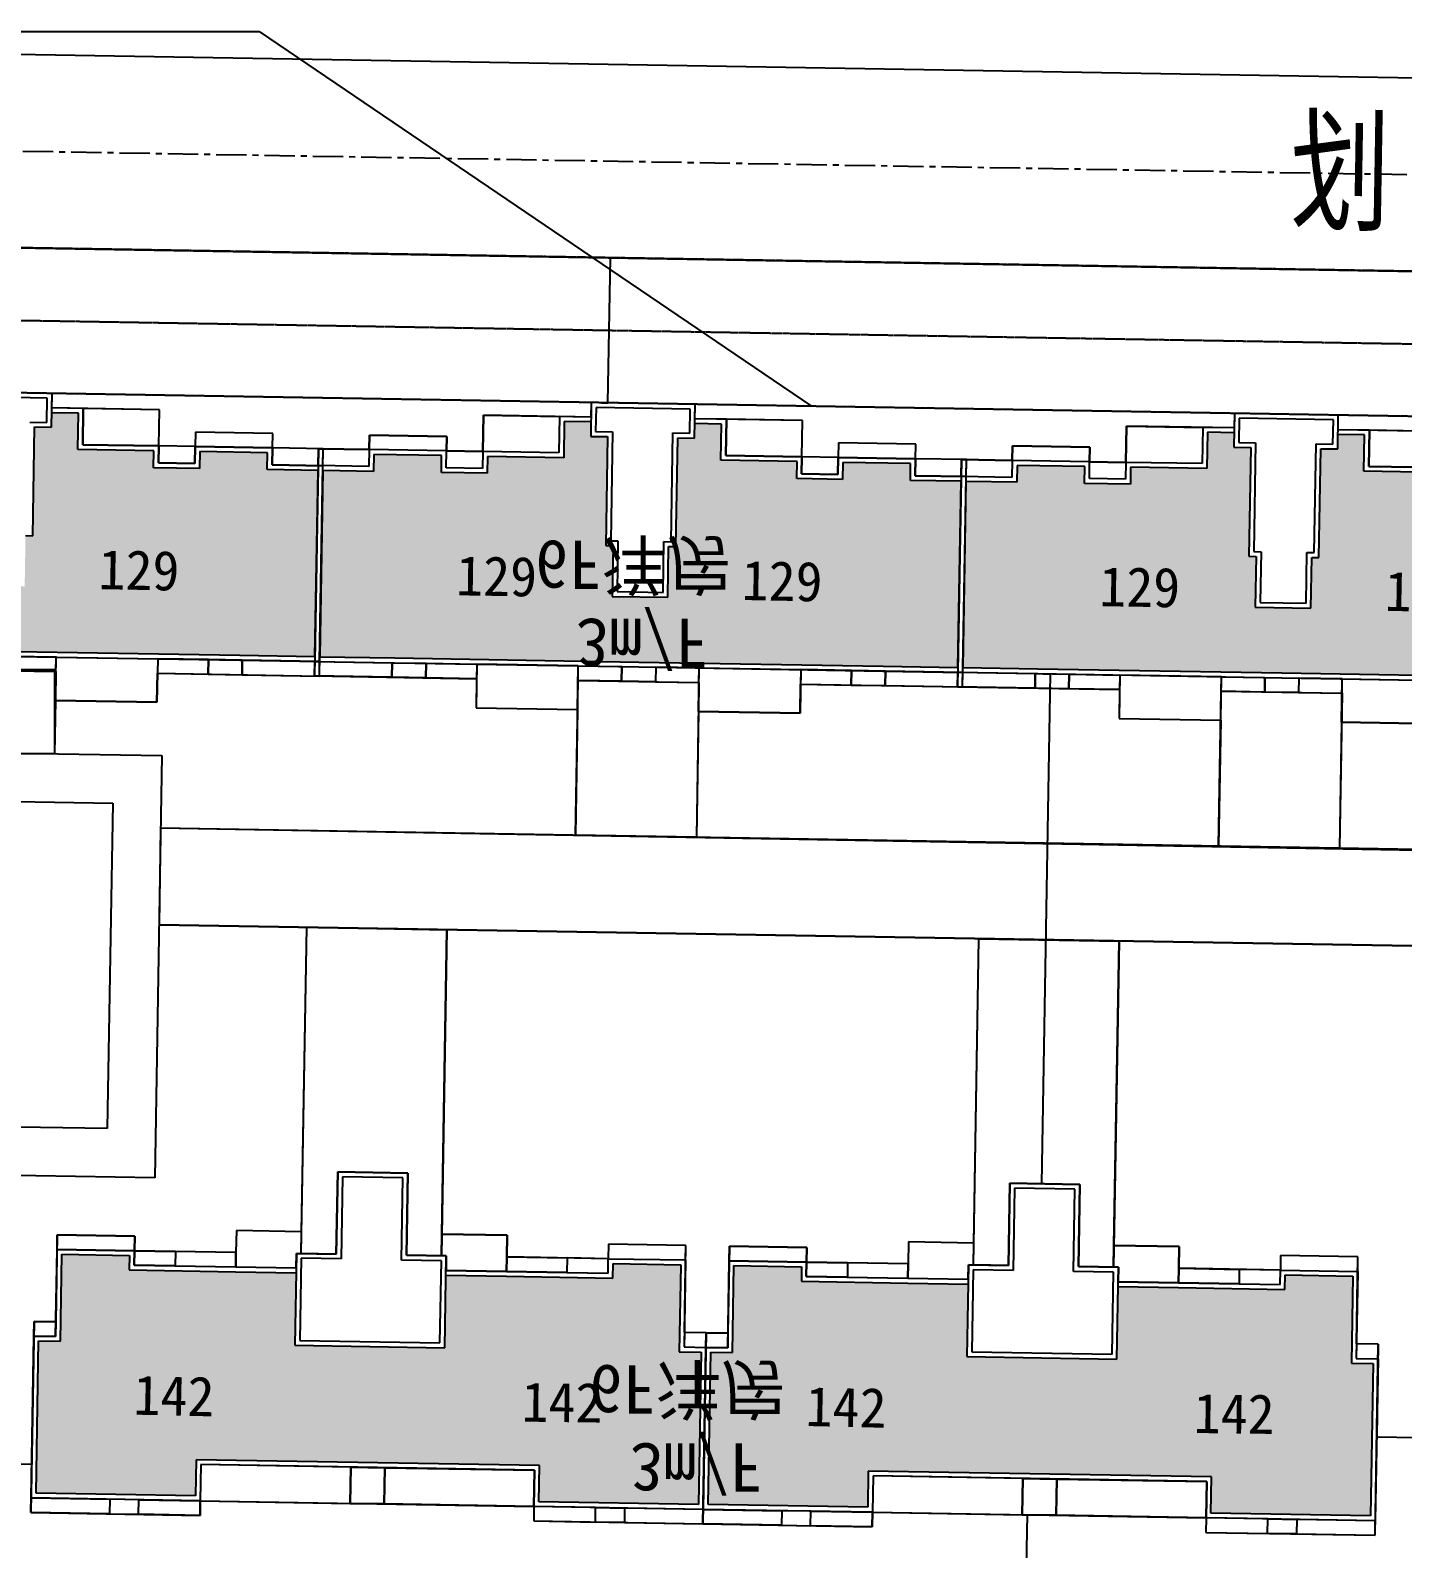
# Model space of a CAD drawing. Header units: millimetres. Extents: x -439850 to 1095597, y 3556331 to 4116172.
# Drawn here: x 581439 to 638192, y 3881844 to 3944639 of the extents above; entities that cross this region are included whole.
import ezdxf
from ezdxf.enums import TextEntityAlignment as Align

# ---------------------------------------------------------------- set-up
doc = ezdxf.new("R2010")
doc.units = ezdxf.units.MM
doc.header["$LTSCALE"] = 1000
doc.header["$MEASUREMENT"] = 0
doc.linetypes.add('CENTER', pattern=[2, 1.25, -0.25, 0.25, -0.25])
doc.linetypes.add('DASHED', pattern=[0.75, 0.5, -0.25])
for name, color, linetype in [('14中心线', 1, 'CENTER'), ('14道路红线', 7, 'Continuous'), ('18标注', 7, 'Continuous'), ('19图框', 7, 'Continuous'), ('TG_SUNBUILD', 41, 'Continuous'), ('地库线', 7, 'Continuous'), ('建筑外轮廓线', 6, 'Continuous'), ('文字', 7, 'Continuous'), ('标注', 7, 'Continuous'), ('红线按路', 200, 'Continuous'), ('道路', 7, 'Continuous'), ('铺装', 6, 'Continuous')]:
    doc.layers.add(name, color=color, linetype=linetype)
doc.styles.add('-黑体', font='simhei.ttf')
doc.styles.add('ST', font='', dxfattribs={"width": 0.75})
doc.styles.add('坐标标注', font='times.ttf', dxfattribs={"width": 0.75})
doc.styles.add('样式 1', font='simhei.ttf')
doc.styles.get('ST').set_extended_font_data('NSimSun')

msp = doc.modelspace()

# ---------------------------------------------------------------- hatches: boundary and pattern name
at = {"ltscale": 0.02, "extrusion": (0, 0, -1)}
h = msp.add_hatch(color=121, dxfattribs=at)
h.dxf.hatch_style = 1
h.paths.add_polyline_path([(-593336, 3926437), (-591237, 3926473), (-591249, 3927173), (-588449, 3927220), (-588437, 3926520), (-586537, 3926552), (-586549, 3927252), (-583400, 3927305), (-583425, 3928805), (-582325, 3928824), (-582315, 3928224), (-581615, 3928235), (-581539, 3923736), (-581239, 3923741), (-581204, 3921641), (-578904, 3921680), (-578939, 3923780), (-578639, 3923785), (-578716, 3928284), (-578016, 3928296), (-578026, 3928896), (-576926, 3928915), (-576901, 3927415), (-573751, 3927468), (-573739, 3926768), (-571839, 3926800), (-571851, 3927500), (-569052, 3927548), (-569040, 3926848), (-566940, 3926883), (-566810, 3919184), (-569910, 3919132), (-580008, 3918961), (-590107, 3918791), (-593206, 3918738)])
h.paths.add_polyline_path([(-583738, 3921135), (-588082, 3921053), (-588128, 3923482), (-583784, 3923564)], flags=24)
h.paths.add_polyline_path([(-571936, 3921326), (-576280, 3921261), (-576316, 3923691), (-571972, 3923755)], flags=24)
h = msp.add_hatch(color=121, dxfattribs=at)
h.dxf.hatch_style = 1
h.paths.add_polyline_path([(-619933, 3925988), (-617833, 3926023), (-617845, 3926723), (-615045, 3926770), (-615033, 3926070), (-613134, 3926102), (-613145, 3926802), (-609996, 3926856), (-610021, 3928355), (-608921, 3928374), (-608911, 3927774), (-608211, 3927786), (-608135, 3923287), (-607835, 3923292), (-607800, 3921192), (-605500, 3921231), (-605536, 3923331), (-605236, 3923336), (-605312, 3927835), (-604612, 3927847), (-604622, 3928447), (-603522, 3928465), (-603497, 3926965), (-600347, 3927019), (-600335, 3926319), (-598436, 3926351), (-598447, 3927051), (-595648, 3927098), (-595636, 3926398), (-593536, 3926434), (-593406, 3918735), (-596506, 3918682), (-606604, 3918512), (-616703, 3918341), (-619802, 3918289)])
h.paths.add_polyline_path([(-610335, 3920685), (-614678, 3920603), (-614724, 3923033), (-610380, 3923115)], flags=24)
h.paths.add_polyline_path([(-598532, 3920876), (-602876, 3920811), (-602912, 3923241), (-598568, 3923306)], flags=24)
h = msp.add_hatch(color=121, dxfattribs=at)
h.dxf.hatch_style = 1
h.paths.add_polyline_path([(-646529, 3925538), (-644429, 3925574), (-644441, 3926273), (-641641, 3926321), (-641629, 3925621), (-639730, 3925653), (-639742, 3926353), (-636592, 3926406), (-636617, 3927906), (-635518, 3927924), (-635507, 3927325), (-634807, 3927336), (-634731, 3922837), (-634431, 3922842), (-634396, 3920742), (-632096, 3920781), (-632132, 3922881), (-631832, 3922886), (-631908, 3927385), (-631208, 3927397), (-631218, 3927997), (-630118, 3928016), (-630093, 3926516), (-626943, 3926569), (-626932, 3925869), (-625032, 3925901), (-625044, 3926601), (-622244, 3926649), (-622232, 3925949), (-620133, 3925984), (-620002, 3918285), (-623102, 3918233), (-633201, 3918062), (-643299, 3917892), (-646399, 3917839)])
h.paths.add_polyline_path([(-636931, 3920236), (-641274, 3920154), (-641320, 3922583), (-636977, 3922665)], flags=24)
h.paths.add_polyline_path([(-625128, 3920427), (-629472, 3920362), (-629509, 3922791), (-625165, 3922856)], flags=24)
h = msp.add_hatch(color=31, dxfattribs=at)
h.dxf.hatch_style = 1
h.paths.add_polyline_path([(-609175, 3889972), (-608275, 3889987), (-608336, 3893586), (-605537, 3893634), (-605526, 3893034), (-601127, 3893108), (-598627, 3893150), (-598577, 3890151), (-592378, 3890256), (-592428, 3893255), (-589929, 3893297), (-585529, 3893372), (-585539, 3893972), (-582740, 3894019), (-582679, 3890420), (-581779, 3890435), (-581673, 3884136), (-588272, 3884024), (-588297, 3885524), (-602495, 3885284), (-602470, 3883784), (-609069, 3883673)])
h.paths.add_polyline_path([(-601245, 3886703), (-605580, 3886652), (-605608, 3889055), (-601273, 3889105)], flags=24)
h.paths.add_polyline_path([(-585186, 3886997), (-589521, 3886902), (-589574, 3889303), (-585239, 3889399)], flags=24)
h = msp.add_hatch(color=31, dxfattribs=at)
h.dxf.hatch_style = 1
h.paths.add_polyline_path([(-636971, 3889502), (-636071, 3889517), (-636132, 3893117), (-633333, 3893164), (-633322, 3892564), (-628923, 3892638), (-626423, 3892681), (-626373, 3889681), (-620174, 3889786), (-620224, 3892785), (-617725, 3892828), (-613325, 3892902), (-613335, 3893502), (-610536, 3893549), (-610475, 3889950), (-609575, 3889965), (-609469, 3883666), (-616068, 3883554), (-616093, 3885054), (-630291, 3884814), (-630266, 3883314), (-636865, 3883203)])
h.paths.add_polyline_path([(-629041, 3886233), (-633376, 3886183), (-633404, 3888585), (-629069, 3888636)], flags=24)
h.paths.add_polyline_path([(-612982, 3886528), (-617317, 3886432), (-617370, 3888834), (-613035, 3888929)], flags=24)

# ---------------------------------------------------------------- linework, layer by layer
for p, q in [((605427, 3935234), (605425, 3935234)), ((605426, 3935233), (605426, 3935235)), ((605323, 3929235), (605325, 3929235)), ((605324, 3929236), (605324, 3929234)), ((623631, 3918024), (623629, 3918024)), ((623630, 3918023), (623630, 3918025)), ((623273, 3896935), (623275, 3896934)), ((623274, 3896935), (623274, 3896933)), ((637121, 3886469), (637119, 3886469)), ((637120, 3886470), (637120, 3886468)), ((581492, 3885333), (581494, 3885333)), ((581493, 3885332), (581493, 3885334)), ((622676, 3883243), (622674, 3883243)), ((622675, 3883242), (622675, 3883244))]:
    msp.add_line(p, q)
for points in [[(605426, 3935234, 0.25, 0.25, 0), (605425, 3935235, 0, 0, 0)], [(605324, 3929235, 0.25, 0.25, 0), (605325, 3929234, 0, 0, 0)], [(623631, 3918024, 0.25, 0.25, 0), (623630, 3918024, 0, 0, 0)], [(623273, 3896935, 0.25, 0.25, 0), (623274, 3896934, 0, 0, 0)], [(637120, 3886469, 0.25, 0.25, 0), (637119, 3886468, 0, 0, 0)], [(581492, 3885333, 0.25, 0.25, 0), (581493, 3885334, 0, 0, 0)], [(622676, 3883242, 0.25, 0.25, 0), (622675, 3883243, 0, 0, 0)]]:
    msp.add_lwpolyline(points, format="xyseb")
at = {"layer": '14中心线', "extrusion": (0, 0, -1)}
msp.add_line((501138, 3940997), (866243, 3934826), dxfattribs=at)
at = {"layer": '14道路红线', "extrusion": (0, 0, -1)}
for p, q in [((519909, 3944681), (847291, 3939147)), ((511958, 3936814), (847200, 3931148))]:
    msp.add_line(p, q, dxfattribs=at)
at = {"layer": '18标注', "color": 3, "ltscale": 0.02}
for p, q in [((605160, 3935239), (605426, 3935234)), ((605324, 3929235), (605426, 3935234)), ((605059, 3929239), (605325, 3929235)), ((623274, 3896935), (623630, 3918023)), ((623308, 3918029), (623631, 3918024)), ((622952, 3896940), (623274, 3896934)), ((637185, 3890298), (637120, 3886468)), ((637120, 3886469), (663855, 3886017)), ((570490, 3885519), (581492, 3885333)), ((581459, 3883340), (581493, 3885334)), ((621714, 3883259), (622676, 3883243)), ((622321, 3862307), (622675, 3883242))]:
    msp.add_line(p, q, dxfattribs=at)
at = {"layer": '19图框', "color": 6, "ltscale": 0.3}
msp.add_line((831096, 3925419), (568673, 3929854), dxfattribs=at)
at = {"layer": 'TG_SUNBUILD', "color": 145}
for p, q in [((582339, 3929623), (578039, 3929696)), ((582329, 3929024), (582339, 3929623)), ((604635, 3929247), (604625, 3928647)), ((608935, 3929174), (604635, 3929247)), ((608925, 3928574), (608935, 3929174)), ((586778, 3928948), (582329, 3929024)), ((586753, 3927449), (586778, 3928948)), ((600176, 3928722), (600151, 3927222)), ((604625, 3928647), (600176, 3928722)), ((613374, 3928499), (608925, 3928574)), ((613349, 3926999), (613374, 3928499)), ((631232, 3928797), (631222, 3928197)), ((635531, 3928724), (631232, 3928797)), ((635521, 3928124), (635531, 3928724)), ((588262, 3928023), (588252, 3927423)), ((591462, 3927969), (588262, 3928023)), ((591452, 3927369), (591462, 3927969)), ((595461, 3927901), (595451, 3927301)), ((598661, 3927847), (595461, 3927901)), ((598651, 3927247), (598661, 3927847)), ((626772, 3928272), (626747, 3926773)), ((631222, 3928197), (626772, 3928272)), ((639970, 3928049), (635521, 3928124)), ((588252, 3927423), (586753, 3927449)), ((593552, 3927334), (591452, 3927369)), ((593352, 3927337), (593193, 3917938)), ((595451, 3927301), (593352, 3927337)), ((593393, 3917935), (593552, 3927334)), ((600151, 3927222), (598651, 3927247)), ((614859, 3927574), (614849, 3926974)), ((618058, 3927519), (614859, 3927574)), ((618048, 3926920), (618058, 3927519)), ((622058, 3927452), (622047, 3926852)), ((625257, 3927398), (622058, 3927452)), ((625247, 3926798), (625257, 3927398)), ((614849, 3926974), (613349, 3926999)), ((620148, 3926884), (618048, 3926920)), ((619948, 3926887), (619789, 3917489)), ((622047, 3926852), (619948, 3926887)), ((619989, 3917485), (620148, 3926884)), ((626747, 3926773), (625247, 3926798)), ((577495, 3918204), (582494, 3918119)), ((582494, 3918119), (582474, 3916919)), ((586673, 3916848), (586694, 3918048)), ((586694, 3918048), (593393, 3917935)), ((593193, 3917938), (599892, 3917825)), ((599892, 3917825), (599871, 3916625)), ((604071, 3916554), (604091, 3917754)), ((604091, 3917754), (609090, 3917670)), ((609090, 3917670), (609070, 3916470)), ((613270, 3916399), (613290, 3917599)), ((613290, 3917599), (619989, 3917485)), ((619789, 3917489), (626488, 3917376)), ((626488, 3917376), (626468, 3916176)), ((630667, 3916105), (630687, 3917305)), ((630687, 3917305), (635687, 3917220)), ((635687, 3917220), (635666, 3916020)), ((582474, 3916919), (586673, 3916848)), ((599871, 3916625), (604071, 3916554)), ((609070, 3916470), (613270, 3916399)), ((626468, 3916176), (630667, 3916105)), ((635666, 3916020), (639866, 3915949)), ((594149, 3897427), (594092, 3894027)), ((597049, 3897378), (594149, 3897427)), ((596991, 3893978), (597049, 3897378)), ((621945, 3896957), (621888, 3893557)), ((624845, 3896908), (621945, 3896957)), ((624787, 3893508), (624845, 3896908)), ((582553, 3894822), (582492, 3891223)), ((585753, 3894768), (582553, 3894822)), ((585743, 3894168), (585753, 3894768)), ((589957, 3894997), (589942, 3894097)), ((592657, 3894952), (589957, 3894997)), ((592642, 3894052), (592657, 3894952)), ((598456, 3894854), (598441, 3893954)), ((601156, 3894808), (598456, 3894854)), ((601141, 3893908), (601156, 3894808)), ((617753, 3894527), (617738, 3893628)), ((620453, 3894482), (617753, 3894527)), ((589942, 3894097), (585743, 3894168)), ((594092, 3894027), (592642, 3894052)), ((598441, 3893954), (596991, 3893978)), ((605340, 3893837), (601141, 3893908)), ((605350, 3894437), (605340, 3893837)), ((608550, 3894383), (605350, 3894437)), ((608489, 3890783), (608550, 3894383)), ((610349, 3894353), (610288, 3890753)), ((613549, 3894298), (610349, 3894353)), ((613539, 3893699), (613549, 3894298)), ((620438, 3893582), (620453, 3894482)), ((626252, 3894384), (626237, 3893484)), ((628952, 3894338), (626252, 3894384)), ((628937, 3893438), (628952, 3894338)), ((633146, 3893967), (633136, 3893367)), ((636346, 3893913), (633146, 3893967)), ((636285, 3890314), (636346, 3893913)), ((617738, 3893628), (613539, 3893699)), ((621888, 3893557), (620438, 3893582)), ((626237, 3893484), (624787, 3893508)), ((633136, 3893367), (628937, 3893438)), ((581593, 3891238), (581459, 3883339)), ((582492, 3891223), (581593, 3891238)), ((609389, 3890768), (608489, 3890783)), ((609255, 3882869), (609389, 3890768)), ((609389, 3890768), (609255, 3882869)), ((610288, 3890753), (609389, 3890768)), ((637185, 3890298), (636285, 3890314)), ((637051, 3882400), (637185, 3890298)), ((581459, 3883339), (588458, 3883221)), ((588458, 3883221), (588468, 3883821)), ((588468, 3883821), (602266, 3883588)), ((602266, 3883588), (602256, 3882988)), ((616254, 3882751), (616264, 3883351)), ((616264, 3883351), (630062, 3883118)), ((602256, 3882988), (609255, 3882869)), ((609255, 3882869), (616254, 3882751)), ((630062, 3883118), (630052, 3882518)), ((630052, 3882518), (637051, 3882400))]:
    msp.add_line(p, q, dxfattribs=at)
at = {"layer": '地库线', "color": 5, "linetype": 'DASHED', "ltscale": 0.005}
msp.add_line((659565, 3928318), (568673, 3929854), dxfattribs=at)
at = {"layer": '建筑外轮廓线', "color": 6, "extrusion": (0, 0, -1)}
for p, q in [((582339, 3929623), (578039, 3929696)), ((582339, 3929623), (580189, 3929660)), ((582315, 3928224), (582339, 3929623)), ((582329, 3929024), (582339, 3929623)), ((604635, 3929247), (604612, 3927847)), ((604635, 3929247), (604625, 3928647)), ((606785, 3929210), (604635, 3929247)), ((608935, 3929174), (604635, 3929247)), ((608935, 3929174), (606785, 3929210)), ((608911, 3927774), (608935, 3929174)), ((608925, 3928574), (608935, 3929174)), ((583628, 3929002), (582329, 3929024)), ((583603, 3927502), (583628, 3929002)), ((603326, 3928669), (603300, 3927169)), ((604625, 3928647), (603326, 3928669)), ((610225, 3928552), (608925, 3928574)), ((610199, 3927052), (610225, 3928552)), ((631232, 3928797), (631208, 3927397)), ((631232, 3928797), (631222, 3928197)), ((633381, 3928761), (631232, 3928797)), ((635531, 3928724), (631232, 3928797)), ((635531, 3928724), (633381, 3928761)), ((635507, 3927325), (635531, 3928724)), ((635521, 3928124), (635531, 3928724)), ((581539, 3923736), (581615, 3928235)), ((581615, 3928235), (582315, 3928224)), ((604612, 3927847), (605312, 3927835)), ((605312, 3927835), (605236, 3923336)), ((629922, 3928219), (629896, 3926719)), ((631222, 3928197), (629922, 3928219)), ((636821, 3928102), (635521, 3928124)), ((636795, 3926603), (636821, 3928102)), ((586753, 3927449), (583603, 3927502)), ((586741, 3926749), (586753, 3927449)), ((588252, 3927423), (588240, 3926723)), ((591452, 3927369), (588252, 3927423)), ((591440, 3926669), (591452, 3927369)), ((595451, 3927301), (595439, 3926602)), ((598651, 3927247), (595451, 3927301)), ((598639, 3926548), (598651, 3927247)), ((600151, 3927222), (600139, 3926522)), ((603300, 3927169), (600151, 3927222)), ((608135, 3923287), (608211, 3927786)), ((608211, 3927786), (608911, 3927774)), ((631208, 3927397), (631908, 3927385)), ((631908, 3927385), (631832, 3922886)), ((634731, 3922837), (634807, 3927336)), ((634807, 3927336), (635507, 3927325)), ((588240, 3926723), (586741, 3926749)), ((593540, 3926634), (591440, 3926669)), ((593340, 3926637), (593203, 3918538)), ((595439, 3926602), (593340, 3926637)), ((593403, 3918535), (593540, 3926634)), ((613349, 3926999), (610199, 3927052)), ((613337, 3926299), (613349, 3926999)), ((614849, 3926974), (614837, 3926274)), ((618048, 3926920), (614849, 3926974)), ((618036, 3926220), (618048, 3926920)), ((622047, 3926852), (622036, 3926152)), ((625247, 3926798), (622047, 3926852)), ((625235, 3926098), (625247, 3926798)), ((626747, 3926773), (626735, 3926073)), ((629896, 3926719), (626747, 3926773)), ((639945, 3926549), (636795, 3926603)), ((600139, 3926522), (598639, 3926548)), ((614837, 3926274), (613337, 3926299)), ((620136, 3926184), (618036, 3926220)), ((619936, 3926188), (619799, 3918089)), ((622036, 3926152), (619936, 3926188)), ((619999, 3918085), (620136, 3926184)), ((626735, 3926073), (625235, 3926098)), ((581239, 3923741), (581539, 3923736)), ((605236, 3923336), (605536, 3923331)), ((605536, 3923331), (605500, 3921231)), ((607800, 3921192), (607835, 3923292)), ((607835, 3923292), (608135, 3923287)), ((631832, 3922886), (632132, 3922881)), ((632132, 3922881), (632096, 3920781)), ((634396, 3920742), (634431, 3922842)), ((634431, 3922842), (634731, 3922837)), ((605500, 3921231), (607800, 3921192)), ((632096, 3920781), (634396, 3920742)), ((580005, 3918761), (590103, 3918591)), ((590103, 3918591), (593403, 3918535)), ((593203, 3918538), (596502, 3918482)), ((596502, 3918482), (606601, 3918312)), ((606601, 3918312), (616700, 3918141)), ((616700, 3918141), (619999, 3918085)), ((619799, 3918089), (623099, 3918033)), ((623099, 3918033), (633197, 3917862)), ((633197, 3917862), (643296, 3917692)), ((594092, 3894027), (594149, 3897427)), ((594149, 3897427), (594092, 3894027)), ((594149, 3897427), (597049, 3897378)), ((597049, 3897378), (594149, 3897427)), ((597049, 3897378), (596991, 3893978)), ((596991, 3893978), (597049, 3897378)), ((621888, 3893557), (621945, 3896957)), ((621945, 3896957), (621888, 3893557)), ((621945, 3896957), (624845, 3896908)), ((624845, 3896908), (621945, 3896957)), ((624845, 3896908), (624787, 3893508)), ((624787, 3893508), (624845, 3896908)), ((582482, 3890623), (582543, 3894222)), ((582543, 3894222), (585743, 3894168)), ((585743, 3894168), (585733, 3893568)), ((592442, 3894055), (592378, 3890256)), ((592432, 3893455), (592442, 3894055)), ((592442, 3894055), (592442, 3894055)), ((592442, 3894055), (594092, 3894027)), ((594092, 3894027), (592442, 3894055)), ((596991, 3893978), (598641, 3893950)), ((598641, 3893950), (596991, 3893978)), ((598577, 3890151), (598641, 3893950)), ((598641, 3893950), (598631, 3893350)), ((598641, 3893950), (598641, 3893950)), ((598641, 3893950), (598641, 3893950)), ((585733, 3893568), (589932, 3893497)), ((589932, 3893497), (592432, 3893455)), ((598631, 3893350), (601130, 3893308)), ((601130, 3893308), (605330, 3893237)), ((605330, 3893237), (605340, 3893837)), ((605340, 3893837), (608539, 3893783)), ((608539, 3893783), (608479, 3890184)), ((610278, 3890153), (610339, 3893753)), ((610339, 3893753), (613539, 3893699)), ((613539, 3893699), (613529, 3893099)), ((620238, 3893585), (620174, 3889786)), ((620228, 3892985), (620238, 3893585)), ((620238, 3893585), (620238, 3893585)), ((620238, 3893585), (621888, 3893557)), ((621888, 3893557), (620238, 3893585)), ((624787, 3893508), (626437, 3893481)), ((626437, 3893481), (624787, 3893508)), ((626373, 3889681), (626437, 3893481)), ((626437, 3893481), (626427, 3892881)), ((626437, 3893481), (626437, 3893481)), ((626437, 3893481), (626437, 3893481)), ((633126, 3892767), (633136, 3893367)), ((633136, 3893367), (636335, 3893313)), ((636335, 3893313), (636275, 3889714)), ((613529, 3893099), (617728, 3893028)), ((617728, 3893028), (620228, 3892985)), ((626427, 3892881), (628926, 3892838)), ((628926, 3892838), (633126, 3892767)), ((581469, 3883939), (581582, 3890638)), ((581582, 3890638), (582482, 3890623)), ((592378, 3890256), (598577, 3890151)), ((608479, 3890184), (609378, 3890168)), ((609265, 3883469), (609378, 3890168)), ((609378, 3890168), (609265, 3883469)), ((609378, 3890168), (610278, 3890153)), ((620174, 3889786), (626373, 3889681)), ((636275, 3889714), (637175, 3889699)), ((637175, 3889699), (637061, 3882999)), ((588494, 3885321), (588468, 3883821)), ((602292, 3885087), (588494, 3885321)), ((602266, 3883588), (602292, 3885087)), ((602292, 3885087), (602292, 3885087)), ((616290, 3884851), (616264, 3883351)), ((630088, 3884618), (616290, 3884851)), ((630062, 3883118), (630088, 3884618)), ((630088, 3884618), (630088, 3884618)), ((588468, 3883821), (581469, 3883939)), ((588468, 3883821), (588468, 3883821)), ((609265, 3883469), (602266, 3883588)), ((616264, 3883351), (609265, 3883469)), ((616264, 3883351), (616264, 3883351)), ((637061, 3882999), (630062, 3883118))]:
    msp.add_line(p, q, dxfattribs=at)
at = {"layer": '建筑外轮廓线', "color": 8, "extrusion": (0, 0, -1)}
for p, q in [((582135, 3929427), (578236, 3929493)), ((582118, 3928427), (582135, 3929427)), ((581419, 3928439), (582118, 3928427)), ((583425, 3928805), (582325, 3928824)), ((583400, 3927305), (583425, 3928805)), ((583628, 3929002), (583603, 3927502)), ((586778, 3928948), (583628, 3929002)), ((586753, 3927449), (586778, 3928948)), ((600151, 3927222), (600176, 3928722)), ((600176, 3928722), (603326, 3928669)), ((603326, 3928669), (603300, 3927169)), ((603522, 3928465), (603497, 3926965)), ((604622, 3928447), (603522, 3928465)), ((604832, 3929043), (604815, 3928043)), ((608732, 3928977), (604832, 3929043)), ((608715, 3927977), (608732, 3928977)), ((610225, 3928552), (610199, 3927052)), ((613374, 3928499), (610225, 3928552)), ((613349, 3926999), (613374, 3928499)), ((631428, 3928594), (631411, 3927594)), ((635328, 3928528), (631428, 3928594)), ((635311, 3927528), (635328, 3928528)), ((588262, 3928023), (588252, 3927423)), ((591462, 3927969), (588262, 3928023)), ((591452, 3927369), (591462, 3927969)), ((595451, 3927301), (595461, 3927901)), ((595461, 3927901), (598661, 3927847)), ((598661, 3927847), (598651, 3927247)), ((604815, 3928043), (605515, 3928032)), ((605515, 3928032), (605439, 3923532)), ((607939, 3923490), (608015, 3927989)), ((608015, 3927989), (608715, 3927977)), ((610021, 3928355), (608921, 3928374)), ((609996, 3926856), (610021, 3928355)), ((626747, 3926773), (626772, 3928272)), ((626772, 3928272), (629922, 3928219)), ((629922, 3928219), (629896, 3926719)), ((630118, 3928016), (630093, 3926516)), ((631218, 3927997), (630118, 3928016)), ((636617, 3927906), (635518, 3927924)), ((636592, 3926406), (636617, 3927906)), ((636821, 3928102), (636795, 3926603)), ((639970, 3928049), (636821, 3928102)), ((586549, 3927252), (583400, 3927305)), ((583603, 3927502), (586753, 3927449)), ((586537, 3926552), (586549, 3927252)), ((586753, 3927449), (586741, 3926749)), ((588252, 3927423), (586753, 3927449)), ((588240, 3926723), (588252, 3927423)), ((588252, 3927423), (591452, 3927369)), ((588449, 3927220), (588437, 3926520)), ((591249, 3927173), (588449, 3927220)), ((591452, 3927369), (591440, 3926669)), ((593552, 3927334), (591452, 3927369)), ((593340, 3926637), (593352, 3927337)), ((593352, 3927337), (595451, 3927301)), ((593540, 3926634), (593552, 3927334)), ((595451, 3927301), (595439, 3926602)), ((598651, 3927247), (595451, 3927301)), ((598639, 3926548), (598651, 3927247)), ((598651, 3927247), (600151, 3927222)), ((600151, 3927222), (600139, 3926522)), ((603300, 3927169), (600151, 3927222)), ((614859, 3927574), (614849, 3926974)), ((618058, 3927519), (614859, 3927574)), ((618048, 3926920), (618058, 3927519)), ((622047, 3926852), (622058, 3927452)), ((622058, 3927452), (625257, 3927398)), ((625257, 3927398), (625247, 3926798)), ((631411, 3927594), (632111, 3927582)), ((632111, 3927582), (632035, 3923083)), ((634535, 3923040), (634611, 3927540)), ((634611, 3927540), (635311, 3927528)), ((588437, 3926520), (586537, 3926552)), ((586741, 3926749), (588240, 3926723)), ((591237, 3926473), (591249, 3927173)), ((591440, 3926669), (593540, 3926634)), ((595439, 3926602), (593340, 3926637)), ((595648, 3927098), (595636, 3926398)), ((598447, 3927051), (595648, 3927098)), ((598436, 3926351), (598447, 3927051)), ((600347, 3927019), (600335, 3926319)), ((603497, 3926965), (600347, 3927019)), ((613145, 3926802), (609996, 3926856)), ((610199, 3927052), (613349, 3926999)), ((613134, 3926102), (613145, 3926802)), ((613349, 3926999), (613337, 3926299)), ((614849, 3926974), (613349, 3926999)), ((614837, 3926274), (614849, 3926974)), ((614849, 3926974), (618048, 3926920)), ((615045, 3926770), (615033, 3926070)), ((617845, 3926723), (615045, 3926770)), ((617833, 3926023), (617845, 3926723)), ((618048, 3926920), (618036, 3926220)), ((620148, 3926884), (618048, 3926920)), ((619936, 3926188), (619948, 3926887)), ((619948, 3926887), (622047, 3926852)), ((620136, 3926184), (620148, 3926884)), ((622047, 3926852), (622036, 3926152)), ((625247, 3926798), (622047, 3926852)), ((622244, 3926649), (622232, 3925949)), ((625044, 3926601), (622244, 3926649)), ((625032, 3925901), (625044, 3926601)), ((625235, 3926098), (625247, 3926798)), ((625247, 3926798), (626747, 3926773)), ((626747, 3926773), (626735, 3926073)), ((629896, 3926719), (626747, 3926773)), ((626943, 3926569), (626932, 3925869)), ((630093, 3926516), (626943, 3926569)), ((636795, 3926603), (639945, 3926549)), ((593336, 3926437), (591237, 3926473)), ((593206, 3918738), (593336, 3926437)), ((593536, 3926434), (593406, 3918735)), ((595636, 3926398), (593536, 3926434)), ((600335, 3926319), (598436, 3926351)), ((600139, 3926522), (598639, 3926548)), ((615033, 3926070), (613134, 3926102)), ((613337, 3926299), (614837, 3926274)), ((619933, 3925988), (617833, 3926023)), ((618036, 3926220), (620136, 3926184)), ((619802, 3918289), (619933, 3925988)), ((622036, 3926152), (619936, 3926188)), ((620133, 3925984), (620002, 3918285)), ((622232, 3925949), (620133, 3925984)), ((626735, 3926073), (625235, 3926098)), ((639742, 3926353), (636592, 3926406)), ((626932, 3925869), (625032, 3925901)), ((605439, 3923532), (605739, 3923527)), ((605739, 3923527), (605703, 3921427)), ((607603, 3921395), (607639, 3923495)), ((607639, 3923495), (607939, 3923490)), ((632035, 3923083), (632335, 3923078)), ((632335, 3923078), (632300, 3920978)), ((634199, 3920946), (634235, 3923045)), ((634235, 3923045), (634535, 3923040)), ((605703, 3921427), (607603, 3921395)), ((632300, 3920978), (634199, 3920946)), ((580008, 3918961), (590107, 3918791)), ((582504, 3918719), (580705, 3918749)), ((582474, 3916919), (582504, 3918719)), ((582494, 3918119), (582504, 3918719)), ((582504, 3918719), (586704, 3918648)), ((586704, 3918648), (586673, 3916848)), ((586704, 3918648), (586694, 3918048)), ((588803, 3918613), (586704, 3918648)), ((588793, 3918013), (588803, 3918613)), ((588803, 3918613), (588793, 3918013)), ((590203, 3918589), (588803, 3918613)), ((590107, 3918791), (593206, 3918738)), ((590193, 3917989), (590203, 3918589)), ((590203, 3918589), (590193, 3917989)), ((593403, 3918535), (590203, 3918589)), ((593193, 3917938), (593203, 3918538)), ((593203, 3918538), (596402, 3918484)), ((593393, 3917935), (593403, 3918535)), ((593406, 3918735), (596506, 3918682)), ((596392, 3917884), (596402, 3918484)), ((596402, 3918484), (596392, 3917884)), ((596402, 3918484), (597802, 3918461)), ((596506, 3918682), (606604, 3918512)), ((597792, 3917861), (597802, 3918461)), ((597802, 3918461), (597792, 3917861)), ((597802, 3918461), (599902, 3918425)), ((599902, 3918425), (599871, 3916625)), ((599902, 3918425), (599892, 3917825)), ((604101, 3918354), (599902, 3918425)), ((606604, 3918512), (616703, 3918341)), ((580695, 3918150), (582494, 3918119)), ((586694, 3918048), (588793, 3918013)), ((588793, 3918013), (590193, 3917989)), ((590193, 3917989), (593393, 3917935)), ((596392, 3917884), (593193, 3917938)), ((597792, 3917861), (596392, 3917884)), ((599892, 3917825), (597792, 3917861)), ((604071, 3916554), (604101, 3918354)), ((604091, 3917754), (604101, 3918354)), ((604101, 3918354), (605901, 3918324)), ((605891, 3917724), (605901, 3918324)), ((605901, 3918324), (605891, 3917724)), ((605901, 3918324), (607301, 3918300)), ((607301, 3918300), (607291, 3917700)), ((607301, 3918300), (607291, 3917700)), ((609101, 3918270), (607301, 3918300)), ((609070, 3916470), (609101, 3918270)), ((609090, 3917670), (609101, 3918270)), ((609101, 3918270), (613300, 3918199)), ((613300, 3918199), (613270, 3916399)), ((613300, 3918199), (613290, 3917599)), ((615400, 3918163), (613300, 3918199)), ((615390, 3917563), (615400, 3918163)), ((615400, 3918163), (615390, 3917563)), ((616799, 3918139), (615400, 3918163)), ((616703, 3918341), (619802, 3918289)), ((616789, 3917539), (616799, 3918139)), ((616799, 3918139), (616789, 3917539)), ((619999, 3918085), (616799, 3918139)), ((619789, 3917489), (619799, 3918089)), ((619799, 3918089), (622999, 3918035)), ((619989, 3917485), (619999, 3918085)), ((620002, 3918285), (623102, 3918233)), ((622988, 3917435), (622999, 3918035)), ((622999, 3918035), (622988, 3917435)), ((622999, 3918035), (624398, 3918011)), ((623102, 3918233), (633201, 3918062)), ((624388, 3917411), (624398, 3918011)), ((624398, 3918011), (624388, 3917411)), ((624398, 3918011), (626498, 3917975)), ((626498, 3917975), (626468, 3916176)), ((626498, 3917975), (626488, 3917376)), ((630698, 3917904), (626498, 3917975)), ((630667, 3916105), (630698, 3917904)), ((630687, 3917305), (630698, 3917904)), ((630698, 3917904), (632497, 3917874)), ((632487, 3917274), (632497, 3917874)), ((632497, 3917874), (632487, 3917274)), ((632497, 3917874), (633897, 3917850)), ((633201, 3918062), (643299, 3917892)), ((633897, 3917850), (633887, 3917251)), ((633897, 3917850), (633887, 3917251)), ((635697, 3917820), (633897, 3917850)), ((635666, 3916020), (635697, 3917820)), ((635687, 3917220), (635697, 3917820)), ((635697, 3917820), (639896, 3917749)), ((605891, 3917724), (604091, 3917754)), ((607291, 3917700), (605891, 3917724)), ((607291, 3917700), (609090, 3917670)), ((613290, 3917599), (615390, 3917563)), ((615390, 3917563), (616789, 3917539)), ((616789, 3917539), (619989, 3917485)), ((622988, 3917435), (619789, 3917489)), ((624388, 3917411), (622988, 3917435)), ((626488, 3917376), (624388, 3917411)), ((632487, 3917274), (630687, 3917305)), ((633887, 3917251), (632487, 3917274)), ((633887, 3917251), (635687, 3917220)), ((586673, 3916848), (582474, 3916919)), ((599871, 3916625), (604071, 3916554)), ((613270, 3916399), (609070, 3916470)), ((626468, 3916176), (630667, 3916105)), ((639866, 3915949), (635666, 3916020)), ((594346, 3897223), (594288, 3893824)), ((596845, 3897181), (594346, 3897223)), ((596788, 3893782), (596845, 3897181)), ((622142, 3896754), (622084, 3893354)), ((624641, 3896711), (622142, 3896754)), ((624584, 3893312), (624641, 3896711)), ((582543, 3894222), (582553, 3894822)), ((582553, 3894822), (585753, 3894768)), ((585753, 3894768), (585743, 3894168)), ((589957, 3894997), (589942, 3894097)), ((592657, 3894952), (589957, 3894997)), ((592642, 3894052), (592657, 3894952)), ((598441, 3893954), (598456, 3894854)), ((598441, 3893954), (598456, 3894854)), ((598456, 3894854), (601156, 3894808)), ((598456, 3894854), (601156, 3894808)), ((601156, 3894808), (601141, 3893908)), ((601156, 3894808), (601141, 3893908)), ((617753, 3894527), (617738, 3893628)), ((620453, 3894482), (617753, 3894527)), ((585743, 3894168), (582543, 3894222)), ((582679, 3890420), (582740, 3894019)), ((582740, 3894019), (585539, 3893972)), ((585539, 3893972), (585529, 3893372)), ((585733, 3893568), (585743, 3894168)), ((585743, 3894168), (587442, 3894140)), ((587442, 3894140), (587432, 3893540)), ((587442, 3894140), (587432, 3893540)), ((589942, 3894097), (587442, 3894140)), ((589932, 3893497), (589942, 3894097)), ((589942, 3894097), (589932, 3893497)), ((592432, 3893455), (592442, 3894055)), ((592442, 3894055), (592642, 3894052)), ((598641, 3893950), (598441, 3893954)), ((598641, 3893950), (598441, 3893954)), ((598631, 3893350), (598641, 3893950)), ((598631, 3893350), (598641, 3893950)), ((601130, 3893308), (601141, 3893908)), ((601141, 3893908), (601130, 3893308)), ((601141, 3893908), (601130, 3893308)), ((601141, 3893908), (603640, 3893866)), ((605350, 3894437), (605340, 3893837)), ((608550, 3894383), (605350, 3894437)), ((608539, 3893783), (608550, 3894383)), ((610339, 3893753), (610349, 3894353)), ((610349, 3894353), (613549, 3894298)), ((613549, 3894298), (613539, 3893699)), ((620438, 3893582), (620453, 3894482)), ((626237, 3893484), (626252, 3894384)), ((626237, 3893484), (626252, 3894384)), ((626252, 3894384), (628952, 3894338)), ((626252, 3894384), (628952, 3894338)), ((628952, 3894338), (628937, 3893438)), ((628952, 3894338), (628937, 3893438)), ((633146, 3893967), (633136, 3893367)), ((636346, 3893913), (633146, 3893967)), ((636335, 3893313), (636346, 3893913)), ((585529, 3893372), (589929, 3893297)), ((587432, 3893540), (585733, 3893568)), ((587432, 3893540), (589932, 3893497)), ((589929, 3893297), (592428, 3893255)), ((589932, 3893497), (592432, 3893455)), ((592432, 3893455), (592432, 3893455)), ((592638, 3893852), (592581, 3890452)), ((594288, 3893824), (592638, 3893852)), ((598438, 3893754), (596788, 3893782)), ((598380, 3890354), (598438, 3893754)), ((601130, 3893308), (598631, 3893350)), ((598631, 3893350), (598631, 3893350)), ((601130, 3893308), (598631, 3893350)), ((598631, 3893350), (598631, 3893350)), ((603630, 3893266), (601130, 3893308)), ((603640, 3893866), (603630, 3893266)), ((603640, 3893866), (603630, 3893266)), ((605340, 3893837), (603640, 3893866)), ((605330, 3893237), (605340, 3893837)), ((605340, 3893837), (608539, 3893783)), ((605526, 3893034), (605537, 3893634)), ((605537, 3893634), (608336, 3893586)), ((608336, 3893586), (608275, 3889987)), ((613539, 3893699), (610339, 3893753)), ((610475, 3889950), (610536, 3893549)), ((610536, 3893549), (613335, 3893502)), ((613335, 3893502), (613325, 3892902)), ((613529, 3893099), (613539, 3893699)), ((613539, 3893699), (615238, 3893670)), ((615238, 3893670), (615228, 3893070)), ((615238, 3893670), (615228, 3893070)), ((617738, 3893628), (615238, 3893670)), ((617728, 3893028), (617738, 3893628)), ((617738, 3893628), (617728, 3893028)), ((620228, 3892985), (620238, 3893585)), ((620238, 3893585), (620438, 3893582)), ((620434, 3893382), (620377, 3889982)), ((622084, 3893354), (620434, 3893382)), ((626234, 3893284), (624584, 3893312)), ((626176, 3889884), (626234, 3893284)), ((626437, 3893481), (626237, 3893484)), ((626437, 3893481), (626237, 3893484)), ((626427, 3892881), (626437, 3893481)), ((626427, 3892881), (626437, 3893481)), ((628926, 3892838), (628937, 3893438)), ((628937, 3893438), (628926, 3892838)), ((628937, 3893438), (628926, 3892838)), ((628937, 3893438), (631436, 3893396)), ((631436, 3893396), (631426, 3892796)), ((631436, 3893396), (631426, 3892796)), ((633136, 3893367), (631436, 3893396)), ((633126, 3892767), (633136, 3893367)), ((633136, 3893367), (636335, 3893313)), ((598627, 3893150), (601127, 3893108)), ((601127, 3893108), (605526, 3893034)), ((603630, 3893266), (605330, 3893237)), ((613325, 3892902), (617725, 3892828)), ((615228, 3893070), (613529, 3893099)), ((615228, 3893070), (617728, 3893028)), ((617725, 3892828), (620224, 3892785)), ((617728, 3893028), (620228, 3892985)), ((620228, 3892985), (620228, 3892985)), ((626423, 3892681), (628923, 3892638)), ((628926, 3892838), (626427, 3892881)), ((626427, 3892881), (626427, 3892881)), ((628926, 3892838), (626427, 3892881)), ((626427, 3892881), (626427, 3892881)), ((631426, 3892796), (628926, 3892838)), ((631426, 3892796), (633126, 3892767)), ((633322, 3892564), (633333, 3893164)), ((633333, 3893164), (636132, 3893117)), ((636132, 3893117), (636071, 3889517)), ((628923, 3892638), (633322, 3892564)), ((581582, 3890638), (581593, 3891238)), ((581593, 3891238), (582492, 3891223)), ((582492, 3891223), (582482, 3890623)), ((608489, 3890783), (608479, 3890184)), ((609389, 3890768), (608489, 3890783)), ((609378, 3890168), (609389, 3890768)), ((609378, 3890168), (609389, 3890768)), ((609389, 3890768), (610288, 3890753)), ((582482, 3890623), (581582, 3890638)), ((581673, 3884136), (581779, 3890435)), ((581779, 3890435), (582679, 3890420)), ((592581, 3890452), (598380, 3890354)), ((608479, 3890184), (609378, 3890168)), ((610278, 3890153), (609378, 3890168)), ((610288, 3890753), (610278, 3890153)), ((636285, 3890314), (636275, 3889714)), ((637185, 3890298), (636285, 3890314)), ((637175, 3889699), (637185, 3890298)), ((608275, 3889987), (609175, 3889972)), ((609175, 3889972), (609069, 3883673)), ((609469, 3883666), (609575, 3889965)), ((609575, 3889965), (610475, 3889950)), ((620377, 3889982), (626176, 3889884)), ((636071, 3889517), (636971, 3889502)), ((636275, 3889714), (637175, 3889699)), ((636971, 3889502), (636865, 3883203)), ((588297, 3885524), (588272, 3884024)), ((602495, 3885284), (588297, 3885524)), ((588494, 3885321), (588468, 3883821)), ((594693, 3885216), (588494, 3885321)), ((594667, 3883716), (594693, 3885216)), ((594693, 3885216), (594667, 3883716)), ((594667, 3883716), (594693, 3885216)), ((594693, 3885216), (596092, 3885192)), ((596092, 3885192), (594693, 3885216)), ((596092, 3885192), (596067, 3883692)), ((596067, 3883692), (596092, 3885192)), ((596067, 3883692), (596092, 3885192)), ((596092, 3885192), (602292, 3885087)), ((602470, 3883784), (602495, 3885284)), ((602292, 3885087), (602266, 3883588)), ((616093, 3885054), (616068, 3883554)), ((630291, 3884814), (616093, 3885054)), ((616290, 3884851), (616264, 3883351)), ((622489, 3884746), (616290, 3884851)), ((622463, 3883246), (622489, 3884746)), ((622489, 3884746), (622463, 3883246)), ((622463, 3883246), (622489, 3884746)), ((622489, 3884746), (623889, 3884722)), ((623889, 3884722), (622489, 3884746)), ((623889, 3884722), (623863, 3883223)), ((623863, 3883223), (623889, 3884722)), ((623863, 3883223), (623889, 3884722)), ((623889, 3884722), (630088, 3884618)), ((630088, 3884618), (630062, 3883118)), ((630266, 3883314), (630291, 3884814)), ((581459, 3883339), (581469, 3883939)), ((581469, 3883939), (584719, 3883884)), ((588272, 3884024), (581673, 3884136)), ((584719, 3883884), (584709, 3883284)), ((584719, 3883884), (584709, 3883284)), ((585919, 3883864), (584719, 3883884)), ((585908, 3883264), (585919, 3883864)), ((585908, 3883264), (585919, 3883864)), ((585919, 3883864), (588468, 3883821)), ((584709, 3883284), (581459, 3883339)), ((584709, 3883284), (585908, 3883264)), ((588458, 3883221), (585908, 3883264)), ((588468, 3883821), (588458, 3883221)), ((588468, 3883821), (594667, 3883716)), ((596067, 3883692), (594667, 3883716)), ((594667, 3883716), (596067, 3883692)), ((602266, 3883588), (596067, 3883692)), ((602266, 3883588), (602256, 3882988)), ((604816, 3883545), (602266, 3883588)), ((609069, 3883673), (602470, 3883784)), ((604806, 3882945), (604816, 3883545)), ((604806, 3882945), (604816, 3883545)), ((604816, 3883545), (606016, 3883524)), ((606016, 3883524), (606006, 3882924)), ((606016, 3883524), (606006, 3882924)), ((609265, 3883469), (606016, 3883524)), ((609255, 3882869), (609265, 3883469)), ((609255, 3882869), (609265, 3883469)), ((609265, 3883469), (612515, 3883414)), ((616068, 3883554), (609469, 3883666)), ((612515, 3883414), (612505, 3882814)), ((612515, 3883414), (612505, 3882814)), ((613715, 3883394), (612515, 3883414)), ((613704, 3882794), (613715, 3883394)), ((613704, 3882794), (613715, 3883394)), ((613715, 3883394), (616264, 3883351)), ((616264, 3883351), (616254, 3882751)), ((616264, 3883351), (622463, 3883246)), ((623863, 3883223), (622463, 3883246)), ((622463, 3883246), (623863, 3883223)), ((636865, 3883203), (630266, 3883314)), ((602256, 3882988), (604806, 3882945)), ((606006, 3882924), (604806, 3882945)), ((606006, 3882924), (609255, 3882869)), ((612505, 3882814), (609255, 3882869)), ((612505, 3882814), (613704, 3882794)), ((616254, 3882751), (613704, 3882794)), ((630062, 3883118), (623863, 3883223)), ((630062, 3883118), (630052, 3882518)), ((632612, 3883075), (630062, 3883118)), ((632602, 3882475), (632612, 3883075)), ((632602, 3882475), (632612, 3883075)), ((632612, 3883075), (633812, 3883054)), ((633812, 3883054), (633802, 3882455)), ((633812, 3883054), (633802, 3882455)), ((637061, 3882999), (633812, 3883054)), ((637051, 3882400), (637061, 3882999)), ((630052, 3882518), (632602, 3882475)), ((633802, 3882455), (632602, 3882475)), ((633802, 3882455), (637051, 3882400))]:
    msp.add_line(p, q, dxfattribs=at)
at = {"layer": '标注', "color": 120, "ltscale": 0.02, "extrusion": (0, 0, -1)}
for p, q in [((553980, 3944598), (590898, 3944598)), ((590898, 3944598), (613738, 3929093))]:
    msp.add_line(p, q, dxfattribs=at)
at = {"layer": '红线按路', "color": 1, "linetype": 'DASHED', "ltscale": 0.005, "extrusion": (0, 0, -1)}
msp.add_line((847200, 3931148), (548711, 3936193), dxfattribs=at)
at = {"layer": '红线按路', "color": 62, "linetype": 'DASHED', "ltscale": 0.005, "extrusion": (0, 0, -1)}
msp.add_line((546610, 3933228), (841140, 3928250), dxfattribs=at)
at = {"layer": '道路', "color": 145, "ltscale": 0.02, "extrusion": (0, 0, -1)}
for p, q in [((582474, 3916919), (582437, 3914720)), ((604071, 3916554), (603983, 3911355)), ((609070, 3916470), (608982, 3911271)), ((630667, 3916105), (630579, 3910905)), ((635666, 3916020), (635579, 3910821)), ((566099, 3914996), (586877, 3914645)), ((586877, 3914645), (586582, 3897182)), ((568065, 3912962), (584844, 3912679)), ((584844, 3912679), (584616, 3899215)), ((647212, 3910624), (586826, 3911645)), ((639398, 3906756), (586759, 3907646)), ((592657, 3894952), (592870, 3907542)), ((598456, 3894854), (598669, 3907444)), ((620453, 3894482), (620666, 3907072)), ((626252, 3894384), (626465, 3906974)), ((584616, 3899215), (567837, 3899499)), ((586582, 3897182), (565804, 3897533))]:
    msp.add_line(p, q, dxfattribs=at)
at = {"layer": '铺装', "ltscale": 0.02}
for p, q in [((577495, 3918204), (582437, 3918204)), ((582437, 3918204), (582437, 3914720)), ((603983, 3911355), (604091, 3917754)), ((604091, 3917754), (609090, 3917670)), ((609090, 3917670), (608982, 3911271)), ((630579, 3910905), (630687, 3917305)), ((630687, 3917305), (635687, 3917220)), ((635687, 3917220), (635579, 3910821)), ((566099, 3914996), (586877, 3914645)), ((582437, 3914720), (577495, 3914720)), ((586877, 3914645), (586582, 3897182)), ((568065, 3912962), (584844, 3912679)), ((584844, 3912679), (584616, 3899215)), ((586826, 3911645), (586759, 3907646)), ((647176, 3910570), (586826, 3911645)), ((608982, 3911271), (603983, 3911355)), ((635579, 3910821), (630579, 3910905)), ((586759, 3907646), (639398, 3906756)), ((592642, 3894052), (592870, 3907542)), ((592870, 3907542), (598669, 3907444)), ((598669, 3907444), (598441, 3893954)), ((620438, 3893582), (620666, 3907072)), ((620666, 3907072), (626465, 3906974)), ((626465, 3906974), (626237, 3893484)), ((584616, 3899215), (567837, 3899499)), ((586582, 3897182), (565804, 3897533)), ((594149, 3897427), (594092, 3894027)), ((597049, 3897378), (594149, 3897427)), ((596991, 3893978), (597049, 3897378)), ((621945, 3896957), (621888, 3893557)), ((624845, 3896908), (621945, 3896957)), ((624787, 3893508), (624845, 3896908)), ((594092, 3894027), (592642, 3894052)), ((598441, 3893954), (596991, 3893978)), ((621888, 3893557), (620438, 3893582)), ((626237, 3893484), (624787, 3893508))]:
    msp.add_line(p, q, dxfattribs=at)

# ---------------------------------------------------------------- texts
at = {"layer": '18标注', "color": 3, "style": '坐标标注', "width": 0.75}
for s, p in [('6000.00', (605374, 3932233)), ('21092.47', (623451, 3907477))]:
    msp.add_text(s, height=1, rotation=89.03166, dxfattribs=at).set_placement(p)
at = {"layer": '19图框', "style": 'ST', "width": 0.75}
msp.add_text('规                                          划                                 支                                 路', height=4045.185, rotation=359.05439, dxfattribs=at).set_placement((542708, 3938330))
at = {"layer": '建筑外轮廓线', "color": 3, "extrusion": (0, 0, -1), "style": '样式 1', "text_generation_flag": 4}
for s, rotation, p in [('129', 181.0815, (-585933, 3922318)), ('129', 180.85517, (-600722, 3922068)), ('129', 181.0815, (-612530, 3921868)), ('129', 180.85517, (-627319, 3921618)), ('129', 181.0815, (-639126, 3921419)), ('142', 181.26582, (-587380, 3888169)), ('142', 180.67086, (-603427, 3887897)), ('142', 181.26582, (-615176, 3887699)), ('142', 180.67086, (-631223, 3887427))]:
    msp.add_text(s, height=1638.4, rotation=rotation, dxfattribs=at).set_placement(p, align=Align.MIDDLE_CENTER)
at = {"layer": '文字', "ltscale": 0.02, "style": '-黑体', "text_generation_flag": 4}
for s, p in [('6F洋房', (602323, 3923532)), ('3m/F', (604017, 3920301)), ('6F洋房', (604564, 3889431)), ('3m/F', (606257, 3886199))]:
    msp.add_text(s, height=2000, dxfattribs=at).set_placement(p)

doc.saveas('drawing.dxf')
